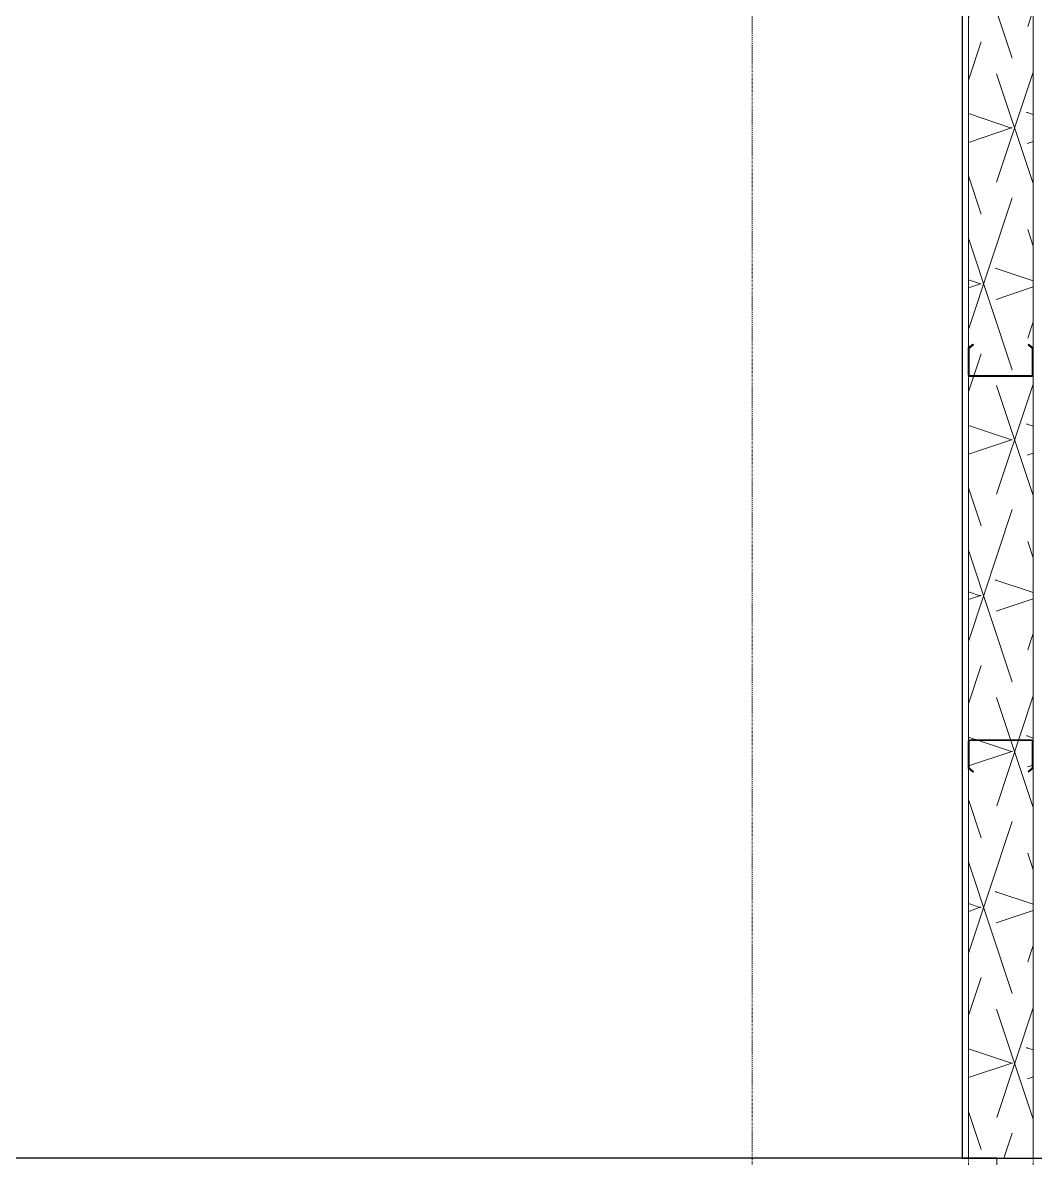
# Model space of a CAD drawing. Header units: inches. Extents: x 21408 to 98131, y -290 to 853.
# Drawn here: x 29364.2 to 29488.9, y 0 to 139.9 of the extents above; entities that cross this region are included whole.
import ezdxf

# ---------------------------------------------------------------- set-up
doc = ezdxf.new("R2010")
doc.units = ezdxf.units.IN
doc.header["$MEASUREMENT"] = 0
doc.linetypes.add('Dash Dot 3_16_', pattern=[0.3125, 0.1875, -0.0625, 0, -0.0625])
doc.linetypes.add('Grid Line 1_2_', pattern=[0.875, 0.5, -0.125, 0.125, -0.125])
for name, color, linetype, lineweight in [('A-ANNO-SYMB', 150, 'Continuous', 9), ('A-FLOR', 192, 'Continuous', 9), ('A-FLOR-LEVL', 51, 'Continuous', 9), ('A-FLOR-MCUT', 51, 'Continuous', 9), ('A-WALL', 113, 'Continuous', 9), ('A-WALL-PATT', 111, 'Continuous', 25), ('S-BEAM', 12, 'Continuous', 9), ('S-GRID', 1, 'Continuous', 9)]:
    doc.layers.add(name, color=color, linetype=linetype, lineweight=lineweight)

# ---------------------------------------------------------------- blocks, each defined once
blk = doc.blocks.new('Struct_Xcel_Sports Complex_rvt-2-Building Section - North_South looking East _ Clinic')
at = {"layer": 'A-FLOR', "color": 250, "lineweight": 25}
blk.add_line((22790.8, 0), (20899.55, 0), dxfattribs=at)
at = {"layer": 'A-FLOR-MCUT', "color": 7}
blk.add_line((22790.8, -6), (22790.8, 0), dxfattribs=at)
blk = doc.blocks.new('Girt_C - 8_D-1405489-Building Section - North_South looking East _ Clinic')
at = {"layer": 'S-BEAM', "lineweight": 15}
for p, q in [((22787.3, 51.37), (22787.3, 48.05)), ((22787.41, 48.11), (22787.41, 51.37)), ((22795.12, 51.55), (22787.49, 51.55)), ((22787.49, 51.45), (22795.12, 51.45)), ((22795.19, 51.37), (22795.19, 48.11)), ((22795.3, 48.05), (22795.3, 51.37)), ((22787.3, 48.05), (22787.88, 47.57)), ((22787.95, 47.66), (22787.41, 48.11)), ((22787.88, 47.57), (22787.95, 47.66)), ((22795.19, 48.11), (22794.66, 47.66)), ((22794.66, 47.66), (22794.73, 47.57)), ((22794.73, 47.57), (22795.3, 48.05))]:
    blk.add_line(p, q, dxfattribs=at)
for centre, radius, start, end in [((22787.49, 51.37), 0.188, 90, 180), ((22787.49, 51.37), 0.0782, 90, 177.8773), ((22795.12, 51.37), 0.187, 360, 90), ((22795.12, 51.37), 0.0782, 3.0424, 90)]:
    blk.add_arc(centre, radius, start, end, dxfattribs=at)
blk = doc.blocks.new('Girt_C - 8_D-1472944-Building Section - North_South looking East _ Clinic')
at = {"layer": 'S-BEAM'}
h = blk.add_hatch(dxfattribs=at)
h.set_pattern_fill('FP_16', color=256, style=0, pattern_type=2)
h.set_pattern_definition([(45, (22033.272, 107.706), (-19.007, 19.007), []), (45, (22033.272, 136.506), (-19.007, 19.007), [])])
h.paths.add_polyline_path([(22795.12, 96.32), (22795.12, 96.43), (22787.49, 96.43), (22787.49, 96.32)], flags=0)
h.paths.add_polyline_path([(22787.41, 96.5), (22787.41, 99.77), (22787.95, 100.22), (22787.88, 100.3), (22787.3, 99.82), (22787.3, 96.51)], flags=0)
h.paths.add_polyline_path([(22795.19, 96.5), (22795.3, 96.51), (22795.3, 99.82), (22794.73, 100.3), (22794.66, 100.22), (22795.19, 99.77)], flags=0)
at = {"layer": 'S-BEAM', "lineweight": 15}
for p, q in [((22787.88, 100.3), (22787.3, 99.82)), ((22787.3, 99.82), (22787.3, 96.51)), ((22787.41, 99.77), (22787.95, 100.22)), ((22787.41, 96.5), (22787.41, 99.77)), ((22787.95, 100.22), (22787.88, 100.3)), ((22794.73, 100.3), (22794.66, 100.22)), ((22794.66, 100.22), (22795.19, 99.77)), ((22795.3, 99.82), (22794.73, 100.3)), ((22795.19, 99.77), (22795.19, 96.5)), ((22795.3, 96.51), (22795.3, 99.82)), ((22795.12, 96.43), (22787.49, 96.43)), ((22787.49, 96.32), (22795.12, 96.32))]:
    blk.add_line(p, q, dxfattribs=at)
for centre, radius, start, end in [((22787.49, 96.51), 0.187, 180, 270), ((22787.49, 96.51), 0.0782, 183.0424, 270), ((22795.12, 96.51), 0.188, 270, 0), ((22795.12, 96.51), 0.0782, 270, 357.8773)]:
    blk.add_arc(centre, radius, start, end, dxfattribs=at)

msp = doc.modelspace()

# ---------------------------------------------------------------- hatches: boundary and pattern name
at = {"layer": 'A-WALL-PATT', "lineweight": 9}
h = msp.add_hatch(dxfattribs=at)
h.set_pattern_fill('FP_19', color=256, style=0, pattern_type=2)
h.set_pattern_definition([(161.57, (22034.232, 108.666), (-7.6802237, -0.0009796), [0, -54.643, 6.067, 0]), (18.43, (22032.312, 108.666), (-7.6802237, 0.0009796), [0, -54.643, 6.067, 0]), (108.43, (22034.232, 108.666), (3.8382953, -19.2013653), [18.211, -42.499]), (71.57, (22032.312, 108.666), (3.8382953, 19.2013653), [18.211, -42.499])])
h.paths.add_polyline_path([(29480.65, 0), (29488.65, 0), (29488.65, 175.44), (29480.65, 175.44), (29480.65, 8.07)], flags=0)

# ---------------------------------------------------------------- linework, layer by layer
at = {"layer": 'A-ANNO-SYMB', "linetype": 'Dash Dot 3_16_'}
msp.add_line((29454.03, 261.25), (29454.03, -26.28), dxfattribs=at)
at = {"layer": 'A-FLOR-LEVL', "linetype": 'Grid Line 1_2_'}
msp.add_line((27054.94, 0), (30354.24, 0), dxfattribs=at)
at = {"layer": 'A-WALL'}
for p, q in [((29480.65, 0), (29480.65, 241.75)), ((29488.65, 0), (29488.65, 241.75))]:
    msp.add_line(p, q, dxfattribs=at)
at = {"layer": 'A-WALL', "lineweight": 25}
for p, q in [((29479.9, 173.43), (29479.9, 0)), ((29479.9, 0), (29491.96, 0))]:
    msp.add_line(p, q, dxfattribs=at)
at = {"layer": 'S-GRID', "linetype": 'Grid Line 1_2_'}
for p, q in [((29480.65, -273.16), (29480.65, 738.66)), ((29480.65, -273.16), (29480.65, 738.66)), ((29488.65, -273.16), (29488.65, 738.66)), ((29488.65, -273.16), (29488.65, 738.66))]:
    msp.add_line(p, q, dxfattribs=at)

# ---------------------------------------------------------------- block references
at = {"color": 10, "lineweight": 5}
msp.add_blockref('Struct_Xcel_Sports Complex_rvt-2-Building Section - North_South looking East _ Clinic', (6693.34, 0), dxfattribs=at)
at = {"layer": 'S-BEAM'}
for name in ['Girt_C - 8_D-1472944-Building Section - North_South looking East _ Clinic', 'Girt_C - 8_D-1405489-Building Section - North_South looking East _ Clinic']:
    msp.add_blockref(name, (6693.34, 0), dxfattribs=at)

doc.saveas('drawing.dxf')
